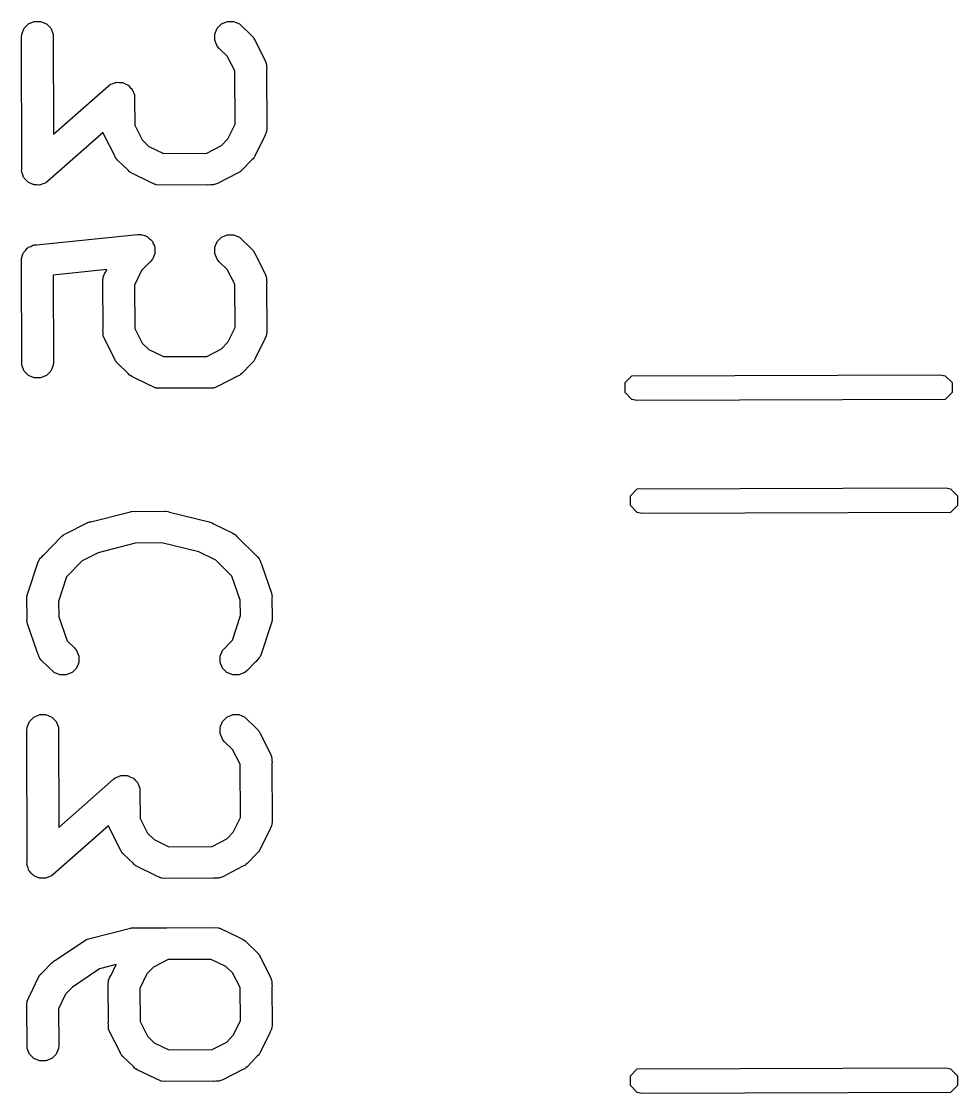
# Model space of a CAD drawing. Extents: x 195 to 310, y -208 to -141.
# Drawn here: x 264.4 to 268.79, y -183.92 to -178.89 of the extents above; entities that cross this region are included whole.
import ezdxf

# ---------------------------------------------------------------- set-up
doc = ezdxf.new("R2010")
doc.units = 0
doc.layers.add('BLACK', color=7, linetype='CONTINUOUS')

msp = doc.modelspace()

# ---------------------------------------------------------------- linework, layer by layer
at = {"layer": 'BLACK', "linetype": 'CONTINUOUS'}
for p, q in [((264.40626, -178.952594), (264.417459, -178.925558)), ((264.417459, -178.925558), (264.438151, -178.904866)), ((264.438151, -178.904866), (264.465187, -178.893667)), ((264.465187, -178.893667), (264.494451, -178.893667)), ((264.494451, -178.893667), (264.521487, -178.904866)), ((264.521487, -178.904866), (264.542179, -178.925558)), ((264.542179, -178.925558), (264.553378, -178.952594)), ((265.311021, -178.952595), (265.322219, -178.925559)), ((265.322219, -178.925559), (265.342912, -178.904866)), ((265.342912, -178.904866), (265.369948, -178.893667)), ((265.369948, -178.893667), (265.399211, -178.893667)), ((265.399211, -178.893667), (265.426247, -178.904865)), ((265.426247, -178.904865), (265.485232, -178.961811)), ((264.404819, -178.967226), (264.40626, -178.952594)), ((264.406222, -179.584389), (264.404819, -178.967226)), ((264.553378, -178.952594), (264.554446, -179.422573)), ((265.311021, -178.981858), (265.311021, -178.952595)), ((265.32222, -179.008894), (265.311021, -178.981858)), ((265.485232, -178.961811), (265.48995, -178.96756)), ((265.48995, -178.96756), (265.49145, -178.968861)), ((265.49145, -178.968861), (265.492177, -178.970274)), ((265.492177, -178.970274), (265.49456, -178.973177)), ((265.49456, -178.973177), (265.498209, -178.981987)), ((265.498209, -178.981987), (265.546901, -179.076542)), ((265.331548, -179.02026), (265.32222, -179.008894)), ((265.369504, -179.056904), (265.331548, -179.02026)), ((265.404893, -179.125626), (265.369504, -179.056904)), ((265.546901, -179.076542), (265.552156, -179.090273)), ((265.406094, -179.375945), (265.404893, -179.125626)), ((265.552156, -179.090273), (265.552347, -179.092962)), ((265.552347, -179.092962), (265.553378, -179.095451)), ((265.553378, -179.095451), (265.553439, -179.108342)), ((265.553439, -179.108342), (265.55423, -179.119463)), ((265.55423, -179.119463), (265.553503, -179.121642)), ((265.553503, -179.121642), (265.554819, -179.395797)), ((264.820426, -179.190031), (264.823344, -179.187946)), ((264.823344, -179.187946), (264.834881, -179.184044)), ((264.834881, -179.184044), (264.846139, -179.179381)), ((264.846139, -179.179381), (264.84867, -179.179381)), ((264.84867, -179.179381), (264.851065, -179.178571)), ((264.851065, -179.178571), (264.863218, -179.179381)), ((264.863218, -179.179381), (264.875403, -179.179381)), ((264.875403, -179.179381), (264.877739, -179.180348)), ((264.877739, -179.180348), (264.880263, -179.180517)), ((264.880263, -179.180517), (264.891188, -179.185919)), ((264.891188, -179.185919), (264.902439, -179.19058)), ((264.554446, -179.422573), (264.811383, -179.196497)), ((264.811383, -179.196497), (264.817707, -179.191975)), ((264.817707, -179.191975), (264.819103, -179.19058)), ((264.819103, -179.19058), (264.820426, -179.190031)), ((264.902439, -179.19058), (264.904225, -179.192366)), ((264.904225, -179.192366), (264.906495, -179.193489)), ((264.906495, -179.193489), (264.91452, -179.202661)), ((264.91452, -179.202661), (264.923131, -179.211272)), ((264.923131, -179.211272), (264.924099, -179.213608)), ((264.924099, -179.213608), (264.925765, -179.215513)), ((264.925765, -179.215513), (264.929666, -179.22705)), ((264.929666, -179.22705), (264.93433, -179.238308)), ((264.93433, -179.238308), (264.934353, -179.240909)), ((264.934353, -179.240909), (264.93514, -179.243234)), ((264.93514, -179.243234), (264.934467, -179.253325)), ((264.934467, -179.253325), (264.935627, -179.380119)), ((264.935627, -179.380119), (264.971085, -179.448976)), ((265.372767, -179.44463), (265.406094, -179.375945)), ((264.788368, -179.41468), (264.529207, -179.642716)), ((264.788434, -179.415606), (264.788368, -179.41468)), ((264.793689, -179.429338), (264.788434, -179.415606)), ((264.842381, -179.523894), (264.793689, -179.429338)), ((265.540957, -179.438686), (265.499282, -179.524576)), ((265.542179, -179.437465), (265.540957, -179.438686)), ((265.545848, -179.428605), (265.542179, -179.437465)), ((265.552156, -179.415607), (265.545848, -179.428605)), ((265.552347, -179.412917), (265.552156, -179.415607)), ((265.553378, -179.410429), (265.552347, -179.412917)), ((265.554819, -179.395797), (265.553378, -179.410429)), ((264.971085, -179.448976), (265.002413, -179.479221)), ((265.002413, -179.479221), (265.071034, -179.512517)), ((265.27377, -179.511361), (265.342521, -179.475957)), ((265.342521, -179.475957), (265.372767, -179.44463)), ((264.84603, -179.532703), (264.842381, -179.523894)), ((264.848412, -179.535605), (264.84603, -179.532703)), ((264.84914, -179.537019), (264.848412, -179.535605)), ((264.850638, -179.538318), (264.84914, -179.537019)), ((264.855357, -179.544068), (264.850638, -179.538318)), ((265.071034, -179.512517), (265.27377, -179.511361)), ((265.49145, -179.537019), (265.484953, -179.542652)), ((265.493429, -179.533873), (265.49145, -179.537019)), ((265.49456, -179.532703), (265.493429, -179.533873)), ((265.495317, -179.530875), (265.49456, -179.532703)), ((265.499282, -179.524576), (265.495317, -179.530875)), ((264.40545, -179.595979), (264.406222, -179.584389)), ((264.904392, -179.591409), (264.855357, -179.544068)), ((265.484953, -179.542652), (265.437612, -179.591688)), ((264.406254, -179.598356), (264.40545, -179.595979)), ((264.40626, -179.600905), (264.406254, -179.598356)), ((264.410923, -179.612162), (264.40626, -179.600905)), ((264.414825, -179.6237), (264.410923, -179.612162)), ((264.41649, -179.625604), (264.414825, -179.6237)), ((264.417459, -179.627941), (264.41649, -179.625604)), ((264.426069, -179.636551), (264.417459, -179.627941)), ((264.434095, -179.645724), (264.426069, -179.636551)), ((264.910025, -179.597904), (264.904392, -179.591409)), ((264.91317, -179.599883), (264.910025, -179.597904)), ((264.914341, -179.601014), (264.91317, -179.599883)), ((264.916168, -179.601771), (264.914341, -179.601014)), ((264.922468, -179.605736), (264.916168, -179.601771)), ((265.008357, -179.647411), (264.922468, -179.605736)), ((265.417435, -179.604664), (265.322883, -179.653355)), ((265.426247, -179.601015), (265.417435, -179.604664)), ((265.429151, -179.598631), (265.426247, -179.601015)), ((265.430564, -179.597904), (265.429151, -179.598631)), ((265.431863, -179.596405), (265.430564, -179.597904)), ((265.437612, -179.591688), (265.431863, -179.596405)), ((264.436364, -179.646846), (264.434095, -179.645724)), ((264.438151, -179.648633), (264.436364, -179.646846)), ((264.449401, -179.653293), (264.438151, -179.648633)), ((264.460327, -179.658696), (264.449401, -179.653293)), ((264.46285, -179.658864), (264.460327, -179.658696)), ((264.465187, -179.659832), (264.46285, -179.658864)), ((264.477372, -179.659832), (264.465187, -179.659832)), ((264.489525, -179.660642), (264.477372, -179.659832)), ((264.49192, -179.659832), (264.489525, -179.660642)), ((264.494451, -179.659832), (264.49192, -179.659832)), ((264.505708, -179.655168), (264.494451, -179.659832)), ((264.517246, -179.651267), (264.505708, -179.655168)), ((264.520163, -179.649181), (264.517246, -179.651267)), ((264.521487, -179.648633), (264.520163, -179.649181)), ((264.522882, -179.647237), (264.521487, -179.648633)), ((264.529207, -179.642716), (264.522882, -179.647237)), ((265.009579, -179.648633), (265.008357, -179.647411)), ((265.018438, -179.652302), (265.009579, -179.648633)), ((265.031437, -179.65861), (265.018438, -179.652302)), ((265.034126, -179.658801), (265.031437, -179.65861)), ((265.036615, -179.659832), (265.034126, -179.658801)), ((265.051247, -179.661273), (265.036615, -179.659832)), ((265.277851, -179.65998), (265.051247, -179.661273)), ((265.279961, -179.660684), (265.277851, -179.65998)), ((265.290903, -179.659906), (265.279961, -179.660684)), ((265.303974, -179.659832), (265.290903, -179.659906)), ((265.306463, -179.6588), (265.303974, -179.659832)), ((265.309151, -179.65861), (265.306463, -179.6588)), ((265.322883, -179.653355), (265.309151, -179.65861)), ((264.45794, -179.943107), (264.461733, -179.942716)), ((264.461733, -179.942716), (264.465187, -179.941286)), ((264.465187, -179.941286), (264.475628, -179.941286)), ((264.475628, -179.941286), (264.948546, -179.892598)), ((264.948546, -179.892598), (264.963249, -179.892576)), ((264.963249, -179.892576), (264.966865, -179.893667)), ((264.966865, -179.893667), (264.97064, -179.893667)), ((264.97064, -179.893667), (264.980764, -179.89786)), ((264.980764, -179.89786), (264.991265, -179.901029)), ((264.991265, -179.901029), (264.994189, -179.903421)), ((264.994189, -179.903421), (264.997676, -179.904866)), ((264.997676, -179.904866), (265.005424, -179.912614)), ((265.005424, -179.912614), (265.013913, -179.91956)), ((265.013913, -179.91956), (265.015698, -179.922888)), ((265.015698, -179.922888), (265.018369, -179.925559)), ((265.018369, -179.925559), (265.022562, -179.935683)), ((265.022562, -179.935683), (265.027747, -179.945347)), ((265.311021, -179.952595), (265.322219, -179.925559)), ((265.322219, -179.925559), (265.342912, -179.904866)), ((265.342912, -179.904866), (265.369948, -179.893667)), ((265.369948, -179.893667), (265.399211, -179.893667)), ((265.399211, -179.893667), (265.426247, -179.904865)), ((265.426247, -179.904865), (265.485232, -179.961811)), ((264.40626, -180.000213), (264.410454, -179.990086)), ((264.410454, -179.990086), (264.413622, -179.979589)), ((264.413622, -179.979589), (264.416013, -179.976665)), ((264.416013, -179.976665), (264.417459, -179.973177)), ((264.417459, -179.973177), (264.425212, -179.965423)), ((264.425212, -179.965423), (264.432153, -179.956941)), ((264.432153, -179.956941), (264.435479, -179.955156)), ((264.435479, -179.955156), (264.438151, -179.952485)), ((264.438151, -179.952485), (264.44828, -179.948289)), ((264.44828, -179.948289), (264.45794, -179.943107)), ((265.025373, -179.991984), (265.022206, -180.002482)), ((265.029568, -179.981858), (265.025373, -179.991984)), ((265.027747, -179.945347), (265.028122, -179.949106)), ((265.028122, -179.949106), (265.029568, -179.952595)), ((265.029568, -179.952595), (265.029568, -179.963556)), ((265.029568, -179.963556), (265.030659, -179.974466)), ((265.030659, -179.974466), (265.029568, -179.978081)), ((265.029568, -179.978081), (265.029568, -179.981858)), ((265.311021, -179.981858), (265.311021, -179.952595)), ((265.32222, -180.008894), (265.311021, -179.981858)), ((265.485232, -179.961811), (265.48995, -179.96756)), ((265.48995, -179.96756), (265.49145, -179.968861)), ((265.49145, -179.968861), (265.492177, -179.970274)), ((265.492177, -179.970274), (265.49456, -179.973177)), ((265.49456, -179.973177), (265.498209, -179.981987)), ((265.498209, -179.981987), (265.546901, -180.076542)), ((264.404819, -180.014845), (264.405351, -180.009433)), ((264.40626, -180.505667), (264.404819, -180.014845)), ((264.405169, -180.007605), (264.405707, -180.005818)), ((264.405351, -180.009433), (264.405169, -180.007605)), ((264.405707, -180.005818), (264.40626, -180.000213)), ((265.001639, -180.026221), (264.967823, -180.061248)), ((265.003675, -180.02513), (265.001639, -180.026221)), ((265.009126, -180.018466), (265.003675, -180.02513)), ((265.018369, -180.008894), (265.009126, -180.018466)), ((265.019814, -180.005405), (265.018369, -180.008894)), ((265.022206, -180.002482), (265.019814, -180.005405)), ((265.331548, -180.02026), (265.32222, -180.008894)), ((265.369504, -180.056904), (265.331548, -180.02026)), ((264.804677, -180.056796), (264.55362, -180.082643)), ((264.55362, -180.082643), (264.554819, -180.491035)), ((264.787212, -180.095451), (264.788243, -180.092961)), ((264.788243, -180.092961), (264.788434, -180.090274)), ((264.788434, -180.090274), (264.794738, -180.07728)), ((264.794738, -180.07728), (264.798411, -180.068415)), ((264.798411, -180.068415), (264.799633, -180.067192)), ((264.799633, -180.067192), (264.804677, -180.056796)), ((264.967823, -180.061248), (264.934526, -180.12987)), ((265.404907, -180.125654), (265.369504, -180.056904)), ((265.546901, -180.076542), (265.552156, -180.090273)), ((265.552156, -180.090273), (265.552347, -180.092962)), ((265.552347, -180.092962), (265.553378, -180.095451)), ((264.785771, -180.110083), (264.787212, -180.095451)), ((264.787063, -180.336687), (264.785771, -180.110083)), ((264.934526, -180.12987), (264.935682, -180.332606)), ((265.406063, -180.32839), (265.404907, -180.125654)), ((265.553378, -180.095451), (265.553452, -180.10852)), ((265.553452, -180.10852), (265.55423, -180.119463)), ((265.55423, -180.119463), (265.553526, -180.121572)), ((265.553526, -180.121572), (265.554819, -180.348178)), ((264.78636, -180.338797), (264.787063, -180.336687)), ((264.787137, -180.349739), (264.78636, -180.338797)), ((264.935682, -180.332606), (264.971085, -180.401357)), ((265.372767, -180.397011), (265.406063, -180.32839)), ((264.787212, -180.36281), (264.787137, -180.349739)), ((264.788243, -180.365299), (264.787212, -180.36281)), ((264.788434, -180.367987), (264.788243, -180.365299)), ((264.793689, -180.381719), (264.788434, -180.367987)), ((264.842381, -180.476275), (264.793689, -180.381719)), ((265.540957, -180.391067), (265.499282, -180.476957)), ((265.542179, -180.389846), (265.540957, -180.391067)), ((265.545848, -180.380986), (265.542179, -180.389846)), ((265.552156, -180.367988), (265.545848, -180.380986)), ((265.552347, -180.365298), (265.552156, -180.367988)), ((265.553378, -180.36281), (265.552347, -180.365298)), ((265.554819, -180.348178), (265.553378, -180.36281)), ((264.971085, -180.401357), (265.002413, -180.431602)), ((265.002413, -180.431602), (265.071034, -180.464898)), ((265.27377, -180.463742), (265.342521, -180.428338)), ((265.342521, -180.428338), (265.372767, -180.397011)), ((264.554819, -180.491035), (264.553378, -180.505667)), ((264.84603, -180.485084), (264.842381, -180.476275)), ((264.848412, -180.487986), (264.84603, -180.485084)), ((264.84914, -180.4894), (264.848412, -180.487986)), ((264.850638, -180.490699), (264.84914, -180.4894)), ((264.855357, -180.496449), (264.850638, -180.490699)), ((265.071034, -180.464898), (265.27377, -180.463742)), ((265.484953, -180.495033), (265.437612, -180.544069)), ((265.49145, -180.4894), (265.484953, -180.495033)), ((265.493429, -180.486254), (265.49145, -180.4894)), ((265.49456, -180.485084), (265.493429, -180.486254)), ((265.495317, -180.483256), (265.49456, -180.485084)), ((265.499282, -180.476957), (265.495317, -180.483256)), ((264.417459, -180.532703), (264.40626, -180.505667)), ((264.438151, -180.553395), (264.417459, -180.532703)), ((264.542179, -180.532703), (264.521487, -180.553395)), ((264.553378, -180.505667), (264.542179, -180.532703)), ((264.904392, -180.54379), (264.855357, -180.496449)), ((264.910025, -180.550285), (264.904392, -180.54379)), ((265.437612, -180.544069), (265.431863, -180.548786)), ((264.465187, -180.564594), (264.438151, -180.553395)), ((264.494451, -180.564594), (264.465187, -180.564594)), ((264.521487, -180.553395), (264.494451, -180.564594)), ((264.91317, -180.552264), (264.910025, -180.550285)), ((264.914341, -180.553395), (264.91317, -180.552264)), ((264.916168, -180.554152), (264.914341, -180.553395)), ((264.922468, -180.558117), (264.916168, -180.554152)), ((265.008357, -180.599792), (264.922468, -180.558117)), ((265.417435, -180.557045), (265.322883, -180.605736)), ((265.426247, -180.553396), (265.417435, -180.557045)), ((265.429151, -180.551012), (265.426247, -180.553396)), ((265.430564, -180.550285), (265.429151, -180.551012)), ((265.431863, -180.548786), (265.430564, -180.550285)), ((267.233315, -180.587039), (267.265787, -180.554567)), ((267.233315, -180.632961), (267.233315, -180.587039)), ((267.265787, -180.554567), (268.711252, -180.55)), ((268.711252, -180.55), (268.734213, -180.554567)), ((268.734213, -180.554567), (268.766685, -180.587039)), ((268.766685, -180.587039), (268.766685, -180.632961)), ((265.009579, -180.601014), (265.008357, -180.599792)), ((265.018438, -180.604683), (265.009579, -180.601014)), ((265.031437, -180.610991), (265.018438, -180.604683)), ((265.034126, -180.611182), (265.031437, -180.610991)), ((265.036615, -180.612213), (265.034126, -180.611182)), ((265.051247, -180.613654), (265.036615, -180.612213)), ((265.277851, -180.612361), (265.051247, -180.613654)), ((265.279961, -180.613065), (265.277851, -180.612361)), ((265.290903, -180.612287), (265.279961, -180.613065)), ((265.303974, -180.612213), (265.290903, -180.612287)), ((265.306463, -180.611181), (265.303974, -180.612213)), ((265.309151, -180.610991), (265.306463, -180.611181)), ((265.322883, -180.605736), (265.309151, -180.610991)), ((267.265787, -180.665433), (267.233315, -180.632961)), ((268.766685, -180.632961), (268.734213, -180.665433)), ((267.288748, -180.67), (267.265787, -180.665433)), ((268.734213, -180.665433), (267.288748, -180.67)), ((267.258315, -181.117039), (267.290787, -181.084567)), ((267.290787, -181.084567), (268.736252, -181.08)), ((268.736252, -181.08), (268.759213, -181.084567)), ((268.759213, -181.084567), (268.791685, -181.117039)), ((267.258315, -181.162961), (267.258315, -181.117039)), ((268.791685, -181.117039), (268.791685, -181.162961)), ((264.730501, -181.239601), (264.9152, -181.192084)), ((264.9152, -181.192084), (264.917736, -181.191708)), ((264.917736, -181.191708), (264.918758, -181.191286)), ((264.918758, -181.191286), (264.920719, -181.191268)), ((264.920719, -181.191268), (264.929744, -181.189934)), ((264.929744, -181.189934), (264.937667, -181.191112)), ((264.937667, -181.191112), (265.076247, -181.189845)), ((265.076247, -181.189845), (265.0788, -181.190096)), ((265.0788, -181.190096), (265.079893, -181.189934)), ((265.079893, -181.189934), (265.081764, -181.190388)), ((265.081764, -181.190388), (265.090879, -181.191286)), ((265.090879, -181.191286), (265.098547, -181.194462)), ((265.098547, -181.194462), (265.284913, -181.239703)), ((267.290787, -181.195433), (267.258315, -181.162961)), ((267.313748, -181.2), (267.290787, -181.195433)), ((268.759213, -181.195433), (267.313748, -181.2)), ((268.791685, -181.162961), (268.759213, -181.195433)), ((264.614823, -181.29407), (264.709373, -181.245382)), ((264.709373, -181.245382), (264.710442, -181.244972)), ((264.710442, -181.244972), (264.710878, -181.24465)), ((264.710878, -181.24465), (264.712121, -181.24433)), ((264.712121, -181.24433), (264.723104, -181.240127)), ((264.723104, -181.240127), (264.730501, -181.239601)), ((265.284913, -181.239703), (265.285992, -181.240088)), ((265.285992, -181.240088), (265.286532, -181.240127)), ((265.286532, -181.240127), (265.287739, -181.240712)), ((265.287739, -181.240712), (265.298759, -181.24465)), ((265.298759, -181.24465), (265.30427, -181.248734)), ((265.30427, -181.248734), (265.395502, -181.293001)), ((264.603102, -181.300106), (264.606008, -181.297722)), ((264.606008, -181.297722), (264.614823, -181.29407)), ((265.395502, -181.293001), (265.401798, -181.296964)), ((265.401798, -181.296964), (265.403628, -181.297722)), ((265.403628, -181.297722), (265.404748, -181.29882)), ((265.404748, -181.29882), (265.407945, -181.300833)), ((264.508158, -181.39522), (264.594643, -181.30705)), ((264.594643, -181.30705), (264.600393, -181.302329)), ((264.600393, -181.302329), (264.601692, -181.300833)), ((264.601692, -181.300833), (264.603102, -181.300106)), ((264.937645, -181.339806), (264.764215, -181.384424)), ((265.062417, -181.338664), (264.937645, -181.339806)), ((265.23554, -181.38069), (265.062417, -181.338664)), ((265.407945, -181.300833), (265.414468, -181.308355)), ((265.414468, -181.308355), (265.510233, -181.402288)), ((264.499826, -181.403714), (264.506455, -181.396072)), ((264.506455, -181.396072), (264.508158, -181.39522)), ((264.764215, -181.384424), (264.68908, -181.423115)), ((265.31535, -181.419416), (265.23554, -181.38069)), ((264.435138, -181.574182), (264.481287, -181.431604)), ((264.481287, -181.431604), (264.487281, -181.418179)), ((264.487281, -181.418179), (264.489046, -181.416143)), ((264.489046, -181.416143), (264.490078, -181.413653)), ((264.490078, -181.413653), (264.499826, -181.403714)), ((264.68908, -181.423115), (264.61629, -181.497324)), ((265.391076, -181.493693), (265.31535, -181.419416)), ((265.510233, -181.402288), (265.519561, -181.413653)), ((265.519561, -181.413653), (265.520592, -181.416143)), ((265.520592, -181.416143), (265.522357, -181.418178)), ((265.522357, -181.418178), (265.526802, -181.431136)), ((265.526802, -181.431136), (265.530759, -181.440689)), ((265.530759, -181.440689), (265.530759, -181.442669)), ((265.530759, -181.442669), (265.57597, -181.57446)), ((264.61629, -181.497324), (264.578767, -181.613251)), ((265.429934, -181.606963), (265.391076, -181.493693)), ((264.429819, -181.598178), (264.430548, -181.590772)), ((264.431069, -181.693495), (264.429819, -181.598178)), ((264.430408, -181.588798), (264.430889, -181.587311)), ((264.430548, -181.590772), (264.430408, -181.588798)), ((264.430889, -181.587311), (264.43126, -181.583546)), ((264.43126, -181.583546), (264.435138, -181.574182)), ((265.57597, -181.57446), (265.577619, -181.581715)), ((265.577619, -181.581715), (265.578378, -181.583546)), ((265.578378, -181.583546), (265.578398, -181.585142)), ((265.578398, -181.585142), (265.57923, -181.588797)), ((265.57923, -181.588797), (265.578568, -181.598097)), ((265.578568, -181.598097), (265.579819, -181.693416)), ((264.578767, -181.613251), (264.579703, -181.684629)), ((265.43087, -181.678342), (265.429934, -181.606963)), ((264.430408, -181.702796), (264.431069, -181.693495)), ((264.579703, -181.684629), (264.618368, -181.797337)), ((265.393262, -181.794534), (265.43087, -181.678342)), ((265.579819, -181.693416), (265.579089, -181.700822)), ((265.579089, -181.700822), (265.57923, -181.702797)), ((264.431239, -181.70645), (264.430408, -181.702796)), ((264.43126, -181.708048), (264.431239, -181.70645)), ((264.432018, -181.709879), (264.43126, -181.708048)), ((264.433668, -181.717133), (264.432018, -181.709879)), ((264.478879, -181.848923), (264.433668, -181.717133)), ((265.5745, -181.717408), (265.528351, -181.85999)), ((265.578378, -181.708048), (265.5745, -181.717408)), ((265.578748, -181.704284), (265.578378, -181.708048)), ((265.57923, -181.702797), (265.578748, -181.704284)), ((264.618368, -181.797337), (264.65309, -181.830859)), ((265.34722, -181.842224), (265.393262, -181.794534)), ((264.478879, -181.850904), (264.478879, -181.848923)), ((264.482834, -181.860453), (264.478879, -181.850904)), ((264.65309, -181.830859), (264.662417, -181.842224)), ((264.662417, -181.842224), (264.673616, -181.86926)), ((265.336021, -181.86926), (265.34722, -181.842224)), ((264.487281, -181.873415), (264.482834, -181.860453)), ((264.489046, -181.87545), (264.487281, -181.873415)), ((264.490078, -181.877941), (264.489046, -181.87545)), ((264.499405, -181.889306), (264.490078, -181.877941)), ((264.558389, -181.946252), (264.499405, -181.889306)), ((264.673616, -181.898523), (264.662417, -181.925559)), ((264.673616, -181.86926), (264.673616, -181.898523)), ((265.336021, -181.898523), (265.336021, -181.86926)), ((265.347219, -181.925559), (265.336021, -181.898523)), ((265.502027, -181.8961), (265.462612, -181.936926)), ((265.503183, -181.895523), (265.502027, -181.8961)), ((265.508466, -181.889431), (265.503183, -181.895523)), ((265.51956, -181.877941), (265.508466, -181.889431)), ((265.52059, -181.875452), (265.51956, -181.877941)), ((265.522357, -181.873416), (265.52059, -181.875452)), ((265.528351, -181.85999), (265.522357, -181.873416)), ((264.585425, -181.957451), (264.558389, -181.946252)), ((264.641724, -181.946252), (264.614688, -181.957451)), ((264.662417, -181.925559), (264.641724, -181.946252)), ((265.367912, -181.946252), (265.347219, -181.925559)), ((265.394948, -181.957451), (265.367912, -181.946252)), ((265.451247, -181.946253), (265.424211, -181.957451)), ((265.462612, -181.936926), (265.451247, -181.946253)), ((264.614688, -181.957451), (264.585425, -181.957451)), ((265.424211, -181.957451), (265.394948, -181.957451)), ((264.463151, -182.154866), (264.490187, -182.143667)), ((264.490187, -182.143667), (264.519451, -182.143667)), ((264.519451, -182.143667), (264.546487, -182.154866)), ((265.367912, -182.154866), (265.394948, -182.143667)), ((265.394948, -182.143667), (265.424211, -182.143667)), ((265.424211, -182.143667), (265.451247, -182.154865)), ((264.429819, -182.217226), (264.43126, -182.202594)), ((264.43126, -182.202594), (264.442459, -182.175558)), ((264.442459, -182.175558), (264.463151, -182.154866)), ((264.546487, -182.154866), (264.567179, -182.175558)), ((264.567179, -182.175558), (264.578378, -182.202594)), ((264.578378, -182.202594), (264.579446, -182.672573)), ((265.336021, -182.202595), (265.347219, -182.175559)), ((265.336021, -182.231858), (265.336021, -182.202595)), ((265.347219, -182.175559), (265.367912, -182.154866)), ((265.451247, -182.154865), (265.510232, -182.211811)), ((264.431222, -182.834389), (264.429819, -182.217226)), ((265.34722, -182.258894), (265.336021, -182.231858)), ((265.510232, -182.211811), (265.51495, -182.21756)), ((265.51495, -182.21756), (265.51645, -182.218861)), ((265.51645, -182.218861), (265.517177, -182.220274)), ((265.517177, -182.220274), (265.51956, -182.223177)), ((265.51956, -182.223177), (265.523209, -182.231987)), ((265.523209, -182.231987), (265.571901, -182.326542)), ((265.356548, -182.27026), (265.34722, -182.258894)), ((265.394504, -182.306904), (265.356548, -182.27026)), ((265.429893, -182.375626), (265.394504, -182.306904)), ((265.571901, -182.326542), (265.577156, -182.340273)), ((265.577156, -182.340273), (265.577347, -182.342962)), ((265.577347, -182.342962), (265.578378, -182.345451)), ((265.578378, -182.345451), (265.578439, -182.358342)), ((265.431094, -182.625945), (265.429893, -182.375626)), ((265.578439, -182.358342), (265.57923, -182.369463)), ((265.57923, -182.369463), (265.578503, -182.371642)), ((265.578503, -182.371642), (265.579819, -182.645797)), ((264.579446, -182.672573), (264.836383, -182.446497)), ((264.836383, -182.446497), (264.842707, -182.441975)), ((264.842707, -182.441975), (264.844103, -182.44058)), ((264.844103, -182.44058), (264.845426, -182.440031)), ((264.845426, -182.440031), (264.848344, -182.437946)), ((264.848344, -182.437946), (264.859881, -182.434044)), ((264.859881, -182.434044), (264.871139, -182.429381)), ((264.871139, -182.429381), (264.87367, -182.429381)), ((264.87367, -182.429381), (264.876065, -182.428571)), ((264.876065, -182.428571), (264.888218, -182.429381)), ((264.888218, -182.429381), (264.900403, -182.429381)), ((264.900403, -182.429381), (264.902739, -182.430348)), ((264.902739, -182.430348), (264.905263, -182.430517)), ((264.905263, -182.430517), (264.916188, -182.435919)), ((264.916188, -182.435919), (264.927439, -182.44058)), ((264.927439, -182.44058), (264.929225, -182.442366)), ((264.929225, -182.442366), (264.931495, -182.443489)), ((264.931495, -182.443489), (264.93952, -182.452661)), ((264.93952, -182.452661), (264.948131, -182.461272)), ((264.948131, -182.461272), (264.949099, -182.463608)), ((264.949099, -182.463608), (264.950765, -182.465513)), ((264.950765, -182.465513), (264.954666, -182.47705)), ((264.954666, -182.47705), (264.95933, -182.488308)), ((264.95933, -182.488308), (264.959353, -182.490909)), ((264.959353, -182.490909), (264.96014, -182.493234)), ((264.96014, -182.493234), (264.959467, -182.503325)), ((264.959467, -182.503325), (264.960627, -182.630119)), ((264.960627, -182.630119), (264.996085, -182.698976)), ((265.397767, -182.69463), (265.431094, -182.625945)), ((265.579819, -182.645797), (265.578378, -182.660429)), ((264.813368, -182.66468), (264.554207, -182.892716)), ((264.813434, -182.665606), (264.813368, -182.66468)), ((264.818689, -182.679338), (264.813434, -182.665606)), ((264.867381, -182.773894), (264.818689, -182.679338)), ((264.996085, -182.698976), (265.027413, -182.729221)), ((265.367521, -182.725957), (265.397767, -182.69463)), ((265.565957, -182.688686), (265.524282, -182.774576)), ((265.567179, -182.687465), (265.565957, -182.688686)), ((265.570848, -182.678605), (265.567179, -182.687465)), ((265.577156, -182.665607), (265.570848, -182.678605)), ((265.577347, -182.662917), (265.577156, -182.665607)), ((265.578378, -182.660429), (265.577347, -182.662917)), ((265.027413, -182.729221), (265.096034, -182.762517)), ((265.29877, -182.761361), (265.367521, -182.725957)), ((264.87103, -182.782703), (264.867381, -182.773894)), ((264.873412, -182.785605), (264.87103, -182.782703)), ((264.87414, -182.787019), (264.873412, -182.785605)), ((264.875638, -182.788318), (264.87414, -182.787019)), ((264.880357, -182.794068), (264.875638, -182.788318)), ((264.929392, -182.841409), (264.880357, -182.794068)), ((265.096034, -182.762517), (265.29877, -182.761361)), ((265.509953, -182.792652), (265.462612, -182.841688)), ((265.51645, -182.787019), (265.509953, -182.792652)), ((265.518429, -182.783873), (265.51645, -182.787019)), ((265.51956, -182.782703), (265.518429, -182.783873)), ((265.520317, -182.780875), (265.51956, -182.782703)), ((265.524282, -182.774576), (265.520317, -182.780875)), ((264.43045, -182.845979), (264.431222, -182.834389)), ((264.431254, -182.848356), (264.43045, -182.845979)), ((264.43126, -182.850905), (264.431254, -182.848356)), ((264.435923, -182.862162), (264.43126, -182.850905)), ((264.935025, -182.847904), (264.929392, -182.841409)), ((264.93817, -182.849883), (264.935025, -182.847904)), ((264.939341, -182.851014), (264.93817, -182.849883)), ((264.941168, -182.851771), (264.939341, -182.851014)), ((264.947468, -182.855736), (264.941168, -182.851771)), ((265.033357, -182.897411), (264.947468, -182.855736)), ((265.442435, -182.854664), (265.347883, -182.903355)), ((265.451247, -182.851015), (265.442435, -182.854664)), ((265.454151, -182.848631), (265.451247, -182.851015)), ((265.455564, -182.847904), (265.454151, -182.848631)), ((265.456863, -182.846405), (265.455564, -182.847904)), ((265.462612, -182.841688), (265.456863, -182.846405)), ((264.439825, -182.8737), (264.435923, -182.862162)), ((264.44149, -182.875604), (264.439825, -182.8737)), ((264.442459, -182.877941), (264.44149, -182.875604)), ((264.451069, -182.886551), (264.442459, -182.877941)), ((264.459095, -182.895724), (264.451069, -182.886551)), ((264.461364, -182.896846), (264.459095, -182.895724)), ((264.463151, -182.898633), (264.461364, -182.896846)), ((264.474401, -182.903293), (264.463151, -182.898633)), ((264.485327, -182.908696), (264.474401, -182.903293)), ((264.530708, -182.905168), (264.519451, -182.909832)), ((264.542246, -182.901267), (264.530708, -182.905168)), ((264.545163, -182.899181), (264.542246, -182.901267)), ((264.546487, -182.898633), (264.545163, -182.899181)), ((264.547882, -182.897237), (264.546487, -182.898633)), ((264.554207, -182.892716), (264.547882, -182.897237)), ((265.034579, -182.898633), (265.033357, -182.897411)), ((265.043438, -182.902302), (265.034579, -182.898633)), ((265.056437, -182.90861), (265.043438, -182.902302)), ((265.347883, -182.903355), (265.334151, -182.90861)), ((264.48785, -182.908864), (264.485327, -182.908696)), ((264.490187, -182.909832), (264.48785, -182.908864)), ((264.502372, -182.909832), (264.490187, -182.909832)), ((264.514525, -182.910642), (264.502372, -182.909832)), ((264.51692, -182.909832), (264.514525, -182.910642)), ((264.519451, -182.909832), (264.51692, -182.909832)), ((265.059126, -182.908801), (265.056437, -182.90861)), ((265.061615, -182.909832), (265.059126, -182.908801)), ((265.076247, -182.911273), (265.061615, -182.909832)), ((265.302851, -182.90998), (265.076247, -182.911273)), ((265.304961, -182.910684), (265.302851, -182.90998)), ((265.315903, -182.909906), (265.304961, -182.910684)), ((265.328974, -182.909832), (265.315903, -182.909906)), ((265.331463, -182.9088), (265.328974, -182.909832)), ((265.334151, -182.90861), (265.331463, -182.9088)), ((264.724887, -183.193426), (264.9152, -183.144465)), ((264.9152, -183.144465), (264.917736, -183.144089)), ((264.917736, -183.144089), (264.918758, -183.143667)), ((264.918758, -183.143667), (264.920644, -183.14366)), ((264.920644, -183.14366), (264.929744, -183.142315)), ((264.929744, -183.142315), (264.93835, -183.143595)), ((264.93835, -183.143595), (265.082005, -183.143072)), ((265.082005, -183.143072), (265.085627, -183.142815)), ((265.085627, -183.142815), (265.086351, -183.143056)), ((265.086351, -183.143056), (265.314342, -183.142226)), ((265.314342, -183.142226), (265.328974, -183.143667)), ((265.328974, -183.143667), (265.331463, -183.144698)), ((265.331463, -183.144698), (265.334151, -183.144889)), ((265.334151, -183.144889), (265.347144, -183.151193)), ((265.347144, -183.151193), (265.35601, -183.154866)), ((265.35601, -183.154866), (265.357232, -183.156088)), ((265.357232, -183.156088), (265.443121, -183.197763)), ((264.564476, -183.295201), (264.701312, -183.202441)), ((264.701312, -183.202441), (264.709386, -183.198136)), ((264.709386, -183.198136), (264.710878, -183.197031)), ((264.710878, -183.197031), (264.712001, -183.196741)), ((264.712001, -183.196741), (264.714286, -183.195524)), ((264.714286, -183.195524), (264.724887, -183.193426)), ((265.443121, -183.197763), (265.449417, -183.201726)), ((265.449417, -183.201726), (265.451247, -183.202484)), ((265.451247, -183.202484), (265.452418, -183.203615)), ((265.452418, -183.203615), (265.455564, -183.205595)), ((265.455564, -183.205595), (265.461195, -183.212088)), ((265.461195, -183.212088), (265.510232, -183.25943)), ((265.510232, -183.25943), (265.51495, -183.265179)), ((264.499682, -183.356085), (264.547024, -183.30705)), ((264.547024, -183.30705), (264.547064, -183.307016)), ((264.547064, -183.307016), (264.547079, -183.306995)), ((264.547079, -183.306995), (264.547148, -183.306948)), ((264.547148, -183.306948), (264.558389, -183.297723)), ((264.558389, -183.297723), (264.564476, -183.295201)), ((265.092773, -183.291645), (265.023067, -183.32754)), ((265.294409, -183.29091), (265.092773, -183.291645)), ((265.363176, -183.324278), (265.294409, -183.29091)), ((265.51495, -183.265179), (265.51645, -183.26648)), ((265.51645, -183.26648), (265.517177, -183.267893)), ((265.517177, -183.267893), (265.51956, -183.270796)), ((265.51956, -183.270796), (265.523209, -183.279606)), ((265.523209, -183.279606), (265.571901, -183.374161)), ((264.493188, -183.361718), (264.499682, -183.356085)), ((264.770399, -183.335214), (264.643794, -183.42104)), ((264.848778, -183.315049), (264.770399, -183.335214)), ((264.824633, -183.364811), (264.848778, -183.315049)), ((264.992823, -183.358867), (264.959571, -183.427397)), ((265.023067, -183.32754), (264.992823, -183.358867)), ((265.394504, -183.354523), (265.363176, -183.324278)), ((265.429928, -183.423313), (265.394504, -183.354523)), ((264.443681, -183.460049), (264.485356, -183.374161)), ((264.485356, -183.374161), (264.48932, -183.367861)), ((264.48932, -183.367861), (264.490078, -183.366034)), ((264.490078, -183.366034), (264.491208, -183.364863)), ((264.491208, -183.364863), (264.493188, -183.361718)), ((264.810771, -183.407702), (264.812212, -183.39307)), ((264.812029, -183.586789), (264.810771, -183.407702)), ((264.812212, -183.39307), (264.813243, -183.39058)), ((264.813243, -183.39058), (264.813434, -183.387893)), ((264.813434, -183.387893), (264.819738, -183.374899)), ((264.819738, -183.374899), (264.823411, -183.366034)), ((264.823411, -183.366034), (264.824633, -183.364811)), ((265.571901, -183.374161), (265.577156, -183.387892)), ((265.577156, -183.387892), (265.577347, -183.390581)), ((265.577347, -183.390581), (265.578378, -183.39307)), ((265.578378, -183.39307), (265.578471, -183.406409)), ((265.578471, -183.406409), (265.57923, -183.417082)), ((264.442459, -183.461272), (264.443681, -183.460049)), ((264.611871, -183.454105), (264.578619, -183.522635)), ((264.643794, -183.42104), (264.611871, -183.454105)), ((264.959571, -183.427397), (264.960661, -183.582566)), ((265.431018, -183.578482), (265.429928, -183.423313)), ((265.57923, -183.417082), (265.57856, -183.419089)), ((265.57856, -183.419089), (265.579819, -183.598178)), ((264.429819, -183.50294), (264.43126, -183.488308)), ((264.43126, -183.708048), (264.429819, -183.50294)), ((264.43126, -183.488308), (264.432291, -183.485818)), ((264.432291, -183.485818), (264.432482, -183.483131)), ((264.432482, -183.483131), (264.438786, -183.470137)), ((264.438786, -183.470137), (264.442459, -183.461272)), ((264.578619, -183.522635), (264.579819, -183.693416)), ((264.81136, -183.588797), (264.812029, -183.586789)), ((264.812118, -183.599469), (264.81136, -183.588797)), ((264.812212, -183.61281), (264.812118, -183.599469)), ((264.960661, -183.582566), (264.996085, -183.651357)), ((265.397767, -183.647011), (265.431018, -183.578482)), ((265.579819, -183.598178), (265.578378, -183.61281)), ((264.813243, -183.615299), (264.812212, -183.61281)), ((264.813434, -183.617987), (264.813243, -183.615299)), ((264.818689, -183.631719), (264.813434, -183.617987)), ((264.867381, -183.726275), (264.818689, -183.631719)), ((264.996085, -183.651357), (265.027413, -183.681602)), ((265.367521, -183.678338), (265.397767, -183.647011)), ((265.565957, -183.641067), (265.524282, -183.726957)), ((265.567179, -183.639846), (265.565957, -183.641067)), ((265.570848, -183.630986), (265.567179, -183.639846)), ((265.577156, -183.617988), (265.570848, -183.630986)), ((265.577347, -183.615298), (265.577156, -183.617988)), ((265.578378, -183.61281), (265.577347, -183.615298)), ((264.442459, -183.735084), (264.43126, -183.708048)), ((264.578378, -183.708048), (264.567179, -183.735084)), ((264.579819, -183.693416), (264.578378, -183.708048)), ((265.027413, -183.681602), (265.096034, -183.714898)), ((265.29877, -183.713742), (265.367521, -183.678338)), ((264.463151, -183.755776), (264.442459, -183.735084)), ((264.490187, -183.766975), (264.463151, -183.755776)), ((264.546487, -183.755776), (264.519451, -183.766975)), ((264.567179, -183.735084), (264.546487, -183.755776)), ((264.87103, -183.735084), (264.867381, -183.726275)), ((264.873412, -183.737986), (264.87103, -183.735084)), ((264.87414, -183.7394), (264.873412, -183.737986)), ((264.875638, -183.740699), (264.87414, -183.7394)), ((264.880357, -183.746449), (264.875638, -183.740699)), ((264.929392, -183.79379), (264.880357, -183.746449)), ((265.096034, -183.714898), (265.29877, -183.713742)), ((265.509953, -183.745033), (265.462612, -183.794069)), ((265.51645, -183.7394), (265.509953, -183.745033)), ((265.518429, -183.736254), (265.51645, -183.7394)), ((265.51956, -183.735084), (265.518429, -183.736254)), ((265.520317, -183.733256), (265.51956, -183.735084)), ((265.524282, -183.726957), (265.520317, -183.733256)), ((264.519451, -183.766975), (264.490187, -183.766975)), ((264.935025, -183.800285), (264.929392, -183.79379)), ((264.93817, -183.802264), (264.935025, -183.800285)), ((264.939341, -183.803395), (264.93817, -183.802264)), ((264.941168, -183.804152), (264.939341, -183.803395)), ((264.947468, -183.808117), (264.941168, -183.804152)), ((265.033357, -183.849792), (264.947468, -183.808117)), ((265.442435, -183.807045), (265.347883, -183.855736)), ((265.451247, -183.803396), (265.442435, -183.807045)), ((265.454151, -183.801012), (265.451247, -183.803396)), ((265.455564, -183.800285), (265.454151, -183.801012)), ((265.456863, -183.798786), (265.455564, -183.800285)), ((265.462612, -183.794069), (265.456863, -183.798786)), ((267.258315, -183.837039), (267.290787, -183.804567)), ((267.290787, -183.804567), (268.736252, -183.8)), ((268.736252, -183.8), (268.759213, -183.804567)), ((268.759213, -183.804567), (268.791685, -183.837039)), ((265.034579, -183.851014), (265.033357, -183.849792)), ((265.043438, -183.854683), (265.034579, -183.851014)), ((265.056437, -183.860991), (265.043438, -183.854683)), ((265.059126, -183.861182), (265.056437, -183.860991)), ((265.061615, -183.862213), (265.059126, -183.861182)), ((265.076247, -183.863654), (265.061615, -183.862213)), ((265.302851, -183.862361), (265.076247, -183.863654)), ((265.304961, -183.863065), (265.302851, -183.862361)), ((265.315903, -183.862287), (265.304961, -183.863065)), ((265.328974, -183.862213), (265.315903, -183.862287)), ((265.331463, -183.861181), (265.328974, -183.862213)), ((265.334151, -183.860991), (265.331463, -183.861181)), ((265.347883, -183.855736), (265.334151, -183.860991)), ((267.258315, -183.882961), (267.258315, -183.837039)), ((268.791685, -183.837039), (268.791685, -183.882961)), ((267.290787, -183.915433), (267.258315, -183.882961)), ((268.791685, -183.882961), (268.759213, -183.915433)), ((267.313748, -183.92), (267.290787, -183.915433)), ((268.759213, -183.915433), (267.313748, -183.92))]:
    msp.add_line(p, q, dxfattribs=at)

doc.saveas('drawing.dxf')
